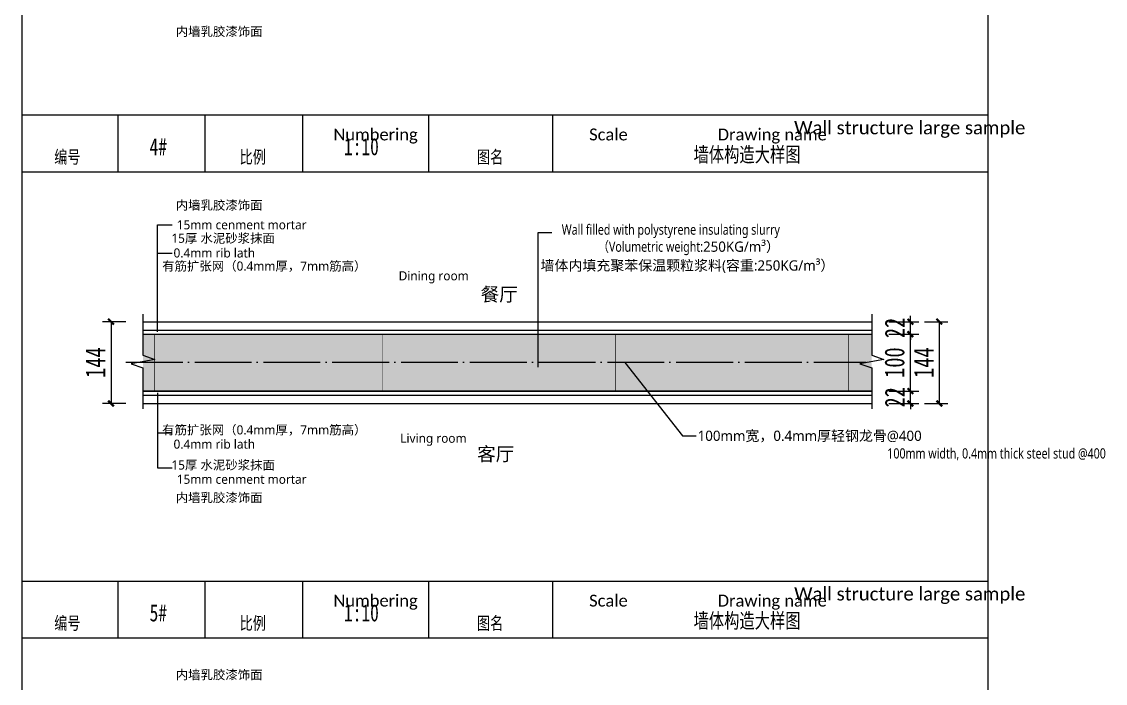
# Model space of a CAD drawing. Extents: x 65724 to 67652, y 7432 to 13172.
# Drawn here: x 65724 to 67630, y 8992 to 10156 of the extents above; entities that cross this region are included whole.
import ezdxf
from ezdxf.xclip import XClip

# ---------------------------------------------------------------- set-up
doc = ezdxf.new("R2010")
doc.units = 0
doc.header["$LTSCALE"] = 1000
doc.header["$MEASUREMENT"] = 0
doc.header["$XCLIPFRAME"] = 0
doc.linetypes.add('DOTE', pattern=[2.42, 2, -0.2, 0.02, -0.2])
for name, color, linetype in [('A_101_WALL', 50, 'Continuous'), ('A_Hatch', 252, 'Continuous'), ('DIM_LEAD', 3, 'Continuous'), ('DIM_LEAD-CH', 3, 'Continuous'), ('DIM_SYMB', 3, 'Continuous'), ('Horizontal keel', 177, 'Continuous'), ('PUB_DIM', 3, 'Continuous'), ('text', 6, 'Continuous'), ('Text1', 7, 'Continuous'), ('临时标注', 211, 'Continuous'), ('钢网', 9, 'Continuous')]:
    doc.layers.add(name, color=color, linetype=linetype)
for name, color, linetype, lineweight in [('A_WALL_Partition', 3, 'Continuous', 9), ('S_J_junction', 150, 'Continuous', 9), ('S_N_compression member', 6, 'Continuous', 9), ('S_U_column major', 1, 'Continuous', 25), ('S_X_tension member', 150, 'Continuous', 9)]:
    doc.layers.add(name, color=color, linetype=linetype, lineweight=lineweight)
doc.styles.add('-黑体', font='simhei.ttf', dxfattribs={"width": 0.75})
doc.styles.add('-黑体_T3', font='simhei.ttf', dxfattribs={"width": 0.75})
doc.styles.add('hhhzzz', font='')
doc.styles.add('HZ', font='simplex.shx', dxfattribs={"bigfont": 'gbcbig.shx'})
doc.styles.get('hhhzzz').set_extended_font_data('Microsoft YaHei')
doc.dimstyles.new('_TCH_ARCH&&10', dxfattribs={"dimtxt": 35, "dimasz": 10, "dimexe": 15, "dimexo": 30, "dimgap": 10, "dimtad": 1, "dimdec": 0, "dimzin": 0, "dimdsep": 46, "dimtxsty": '-黑体_T3', "dimblk": 'ARCHTICK', "dimcen": 0.09, "dimclrt": 7, "dimazin": 2, "dimtfac": 1, "dimtdec": 0, "dimtix": 1, "dimtmove": 2, "dimatfit": 3, "dimfxl": 1, "dimtolj": 1, "dimtzin": 0, "dimarcsym": 0})
doc.dimstyles.new('固定比例', dxfattribs={"dimtxt": 2, "dimasz": 1, "dimexe": 1, "dimexo": 0, "dimgap": 1, "dimtad": 1, "dimdec": 0, "dimzin": 0, "dimdsep": 46, "dimtxsty": 'hhhzzz', "dimblk": 'ARCHTICK', "dimcen": 0, "dimdle": 1, "dimclrd": 2, "dimclre": 2, "dimclrt": 6, "dimadec": 0, "dimazin": 0, "dimtfac": 1, "dimtdec": 0, "dimtix": 1, "dimtmove": 2, "dimatfit": 3, "dimldrblk": 'DOT', "dimfxl": 500, "dimfxlon": 1, "dimtolj": 1, "dimtzin": 0, "dimarcsym": 0})
pattern_1 = [(50, (-1088730.2, 1613002.41), (71.7260183, -6.2752135), [7.5, -82.5]), (355, (-1088730.2, 1613002.41), (-13.8751334, 75.2192134), [6, -66]), (100.4514445, (-1088724.22, 1613001.884), (57.8508847, 68.943999), [6.3740192, -70.1142112]), (46.1842, (-1088730.2, 1613022.41), (106.724133, -16.551928), [11.25, -123.75]), (96.6356355, (-1088721.3, 1613021.03), (93.4661946, 97.41186), [9.561034, -105.171376]), (351.184164, (-1088730.2, 1613022.41), (93.4661945, 97.41186), [9, -99]), (21, (-1088720.2, 1613017.41), (59.6907052, -40.261889), [7.5, -82.5]), (326, (-1088720.2, 1613017.41), (24.3315332, 72.5150045), [6, -66]), (71.4514447, (-1088715.22, 1613014.05), (84.0222377, 32.2531153), [6.374019, -70.1142112]), (37.5, (-1088730.197, 1613002.407), (1.21598553, 33.2893854), [0, -65.2, 0, -67, 0, -66.25]), (7.5, (-1088730.197, 1613002.407), (26.30695374, 39.4411712), [0, -38.2, 0, -63.7, 0, -25.25]), (327.5, (-1088752.497, 1613002.407), (53.3822436, -2.25548717), [0, -25, 0, -78, 0, -103.5]), (317.5, (-1088762.497, 1613002.407), (58.3186169, 10.0104982), [0, -32.5, 0, -51.8, 0, -73.5])]

# ---------------------------------------------------------------- blocks, each defined once
blk = doc.blocks.new('A$C0E5400AC')
blk.add_lwpolyline([(46.3, 18.9), (46.8, 18.6), (47.3, 19.4), (49.4, 19.4), (49.4, 0.6), (0.6, 0.6), (0.6, 19.4), (2.7, 19.4), (3.2, 18.6), (3.7, 18.9), (3, 20), (0, 20), (0, 0), (50, 0), (50, 20), (47, 20)], close=True)
blk = doc.blocks.new('卡扣龙骨')
at = {"layer": 'S_J_junction', "linetype": 'ByBlock'}
blk.add_line((0, 25), (0, -25), dxfattribs=at)
at = {"layer": 'S_J_junction'}
blk.add_lwpolyline([(-34.7, 25), (-34.7, 20), (-39.6, 13.4), (-45, 20.5), (-45, -20.5), (-39.6, -13.4), (-34.7, -20), (-34.7, -25)], dxfattribs=at)
at = {"layer": 'S_J_junction', "linetype": 'ByBlock'}
for points in [[(-34.7, 25), (0, 25)], [(-34.7, -25), (0, -25)]]:
    blk.add_lwpolyline(points, dxfattribs=at)
at = {"layer": 'S_J_junction'}
blk.add_circle((-14.6, 0), 2.89, dxfattribs=at)
at = {"layer": 'S_X_tension member', "linetype": 'ByBlock', "rotation": 270}
blk.add_blockref('A$C0E5400AC', (-60, 25), dxfattribs=at)
blk = doc.blocks.new('U100x100x2mmB')
at = {"color": 251, "ltscale": 10}
for p, q in [((50, 40), (50, 60)), ((60, 50), (40, 50))]:
    blk.add_line(p, q, dxfattribs=at)
at = {"ltscale": 10}
blk.add_lwpolyline([(50, 90), (50, 100), (0, 100), (0, 0), (100, 0), (100, 100), (50, 100), (50, 90)], dxfattribs=at)
at = {"layer": 'A_Hatch', "ltscale": 0.2, "const_width": 10}
blk.add_lwpolyline([(50, 100), (50, 90)], dxfattribs=at)
blk = doc.blocks.new('C100X50')
for p, q in [((-30, 25), (-50, 25)), ((-50, 25), (-50, -25)), ((50, 25), (30, 25)), ((50, 25), (50, -25)), ((50, 25), (50, -25)), ((50, -25), (-50, -25))]:
    blk.add_line(p, q)
at = {"color": 251, "ltscale": 10}
for p, q in [((10, 0), (-10, 0)), ((0, -10), (0, 10))]:
    blk.add_line(p, q, dxfattribs=at)
blk = doc.blocks.new('平面详图')
at = {"layer": 'A_Hatch', "ltscale": 0.2}
h = blk.add_hatch(dxfattribs=at)
h.set_pattern_fill('AR-CONC', color=256, scale=10)
h.set_pattern_definition(pattern_1)
h.paths.add_polyline_path([(-3055, 16910), (-4050, 16910), (-4050, 11205), (-3900, 11205), (-3900, 12410), (-1360, 12410), (-1360, 11641), (-1260, 11641), (-1260, 12410), (-1135, 12410), (-1135, 12510), (-3900, 12510), (-3900, 16760), (-3055, 16760)])
h = blk.add_hatch(dxfattribs=at)
h.set_pattern_fill('AR-CONC', color=256, scale=10)
h.set_pattern_definition(pattern_1)
h.paths.add_polyline_path([(-50, 12305), (50, 12305), (50, 13410), (175, 13410), (175, 13510), (50, 13510), (50, 16760), (120, 16760), (120, 16910), (-1250, 16910), (-1250, 16760), (-50, 16760), (-50, 12510), (-175, 12510), (-175, 12410), (-50, 12410)])
h.paths.add_polyline_path([(50, 11205), (-50, 11205), (-50, 10000), (-175, 10000), (-175, 9900), (-50, 9900), (-50, 5690), (-3900, 5690), (-3900, 6895), (-4050, 6895), (-4050, 5230), (-3900, 5230), (-3900, 5590), (-50, 5590), (-50, 4775), (50, 4775), (50, 7700), (2460, 7700), (2460, 7800), (50, 7800)])
h = blk.add_hatch(dxfattribs=at)
h.set_pattern_fill('AR-CONC', color=256, scale=10)
h.set_pattern_definition(pattern_1)
h.paths.add_polyline_path([(1082.5, 16760), (1550, 16760), (1550, 16910), (1082.5, 16910)])
h = blk.add_hatch(dxfattribs=at)
h.set_pattern_fill('AR-CONC', color=256, scale=10)
h.set_pattern_definition(pattern_1)
h.paths.add_polyline_path([(3355, 16920), (4010, 16920), (4010, 12305), (3860, 12305), (3860, 13410), (1150, 13410), (1150, 13510), (3860, 13510), (3860, 16760), (3355, 16760)])
h = blk.add_hatch(dxfattribs=at)
h.set_pattern_fill('AR-CONC', color=256, scale=10)
h.set_pattern_definition(pattern_1)
h.paths.add_polyline_path([(3735, 3650), (3735, 3500), (4010, 3500), (4010, 11205), (3860, 11205), (3860, 7800), (3655, 7800), (3655, 7700), (3860, 7700), (3860, 3650)])
h = blk.add_hatch(dxfattribs=at)
h.set_pattern_fill('AR-CONC', color=256, scale=10)
h.set_pattern_definition(pattern_1)
h.paths.add_polyline_path([(-1360, 10755), (-1260, 10755), (-1260, 10000), (-1135, 10000), (-1135, 9900), (-3900, 9900), (-3900, 8700), (-4050, 8700), (-4050, 10755), (-3900, 10755), (-3900, 10000), (-1360, 10000)])
h = blk.add_hatch(dxfattribs=at)
h.set_pattern_fill('AR-CONC', color=256, scale=10)
h.set_pattern_definition(pattern_1)
h.paths.add_polyline_path([(-1935, 5590), (-1835, 5590), (-1835, 5411), (-1935, 5411)])
h = blk.add_hatch(dxfattribs=at)
h.set_pattern_fill('AR-CONC', color=256, scale=10)
h.set_pattern_definition(pattern_1)
h.paths.add_polyline_path([(-4050, 4780), (-3900, 4780), (-3900, 4400), (-1935, 4400), (-1935, 4525), (-1835, 4525), (-1835, 4300), (-3900, 4300), (-3900, 50), (-3355, 50), (-3355, -100), (-4050, -100)])
h = blk.add_hatch(dxfattribs=at)
h.set_pattern_fill('AR-CONC', color=256, scale=10)
h.set_pattern_definition(pattern_1)
h.paths.add_polyline_path([(-50, 3815), (50, 3815), (50, 3650), (355, 3650), (355, 3500), (100, 3500), (100, -100), (-167.5, -100), (-167.5, 50), (-50.1, 50), (-50.1, 3815)])
h = blk.add_hatch(dxfattribs=at)
h.set_pattern_fill('AR-CONC', color=256, scale=10)
h.set_pattern_definition(pattern_1)
h.paths.add_polyline_path([(2155, 3650), (2455, 3650), (2455, 3490), (2155, 3490)])
h = blk.add_hatch(dxfattribs=at)
h.set_pattern_fill('AR-CONC', color=256, scale=10)
h.set_pattern_definition(pattern_1)
h.paths.add_polyline_path([(-1550, 50), (-1135, 50), (-1135, -100), (-1550, -100)])
at = {"ltscale": 0.2, "const_width": 1}
for points in [[(-3875, 16860), (-3900, 16860), (-3900, 16760), (-3875, 16760)], [(-3487.4, 16860), (-3512.4, 16860), (-3512.4, 16760), (-3487.4, 16760)], [(-3055, 16860), (-3080, 16860), (-3080, 16760), (-3055, 16760)], [(-780, 16860), (-805, 16860), (-805, 16760), (-780, 16760)], [(-330, 16860), (-355, 16860), (-355, 16760), (-330, 16760)], [(120, 16860), (95, 16860), (95, 16760), (120, 16760)], [(1107.5, 16860), (1082.5, 16860), (1082.5, 16760), (1107.5, 16760)], [(3380, 16860), (3355, 16860), (3355, 16760), (3380, 16760)], [(3835, 16860), (3860, 16860), (3860, 16760), (3835, 16760)], [(-4000, 16735), (-4000, 16760), (-3900, 16760), (-3900, 16735)], [(3860, 16735), (3860, 16760), (3960, 16760), (3960, 16735)], [(-4000, 16387.5), (-4000, 16362.5), (-3900, 16362.5), (-3900, 16387.5)], [(-4000, 15952.5), (-4000, 15927.5), (-3900, 15927.5), (-3900, 15952.5)], [(-4000, 15517.5), (-4000, 15492.5), (-3900, 15492.5), (-3900, 15517.5)], [(-4000, 15082.5), (-4000, 15057.5), (-3900, 15057.5), (-3900, 15082.5)], [(3860, 14257), (3860, 14232), (3960, 14232), (3960, 14257)], [(-4000, 14212.5), (-4000, 14187.5), (-3900, 14187.5), (-3900, 14212.5)], [(3860, 13865), (3860, 13840), (3960, 13840), (3960, 13865)], [(-4000, 13777.5), (-4000, 13752.5), (-3900, 13752.5), (-3900, 13777.5)], [(1620.5, 13410), (1595.5, 13410), (1595.5, 13510), (1620.5, 13510)], [(2022.5, 13410), (1997.5, 13410), (1997.5, 13510), (2022.5, 13510)], [(2432, 13410), (2407, 13410), (2407, 13510), (2432, 13510)], [(2842, 13410), (2817, 13410), (2817, 13510), (2842, 13510)], [(3680, 13410), (3655, 13410), (3655, 13510), (3680, 13510)], [(3835, 13410), (3860, 13410), (3860, 13510), (3835, 13510)], [(-4000, 13342.5), (-4000, 13317.5), (-3900, 13317.5), (-3900, 13342.5)], [(3860, 13092), (3860, 13067), (3960, 13067), (3960, 13092)], [(-4000, 12907.5), (-4000, 12882.5), (-3900, 12882.5), (-3900, 12907.5)], [(3860, 12711), (3860, 12686), (3960, 12686), (3960, 12711)], [(3860, 12330), (3860, 12305), (3960, 12305), (3960, 12330)], [(-4000, 12058), (-4000, 12033), (-3900, 12033), (-3900, 12058)], [(-4000, 11644), (-4000, 11619), (-3900, 11619), (-3900, 11644)], [(-4000, 11230), (-4000, 11205), (-3900, 11205), (-3900, 11230)], [(3860, 11205), (3860, 11180), (3960, 11180), (3960, 11205)], [(-4000, 10755), (-4000, 10730), (-3900, 10730), (-3900, 10755)], [(3860, 10380.5), (3860, 10355.5), (3960, 10355.5), (3960, 10380.5)], [(-4000, 10358.7), (-4000, 10333.7), (-3900, 10333.7), (-3900, 10358.7)], [(-4000, 9548), (-4000, 9523), (-3900, 9523), (-3900, 9548)], [(3860, 9522.5), (3860, 9497.5), (3960, 9497.5), (3960, 9522.5)], [(-4000, 9134), (-4000, 9109), (-3900, 9109), (-3900, 9134)], [(3860, 9082.5), (3860, 9057.5), (3960, 9057.5), (3960, 9082.5)], [(3860, 8642.5), (3860, 8617.5), (3960, 8617.5), (3960, 8642.5)], [(3860, 8202.5), (3860, 8177.5), (3960, 8177.5), (3960, 8202.5)], [(3860, 7340.5), (3860, 7315.5), (3960, 7315.5), (3960, 7340.5)], [(3860, 6918.5), (3860, 6893.5), (3960, 6893.5), (3960, 6918.5)], [(-4000, 6895), (-4000, 6870), (-3900, 6870), (-3900, 6895)], [(3860, 6496.5), (3860, 6471.5), (3960, 6471.5), (3960, 6496.5)], [(-4000, 6480.5), (-4000, 6455.5), (-3900, 6455.5), (-3900, 6480.5)], [(-4000, 6066.5), (-4000, 6041.5), (-3900, 6041.5), (-3900, 6066.5)], [(50, 6066.5), (50, 6041.5), (-50, 6041.5), (-50, 6066.5)], [(3860, 6074.5), (3860, 6049.5), (3960, 6049.5), (3960, 6074.5)], [(-75, 5590), (-50, 5590), (-50, 5690), (-75, 5690)], [(-4000, 5255), (-4000, 5230), (-3900, 5230), (-3900, 5255)], [(50, 5255), (50, 5230), (-50, 5230), (-50, 5255)], [(3860, 5244.5), (3860, 5219.5), (3960, 5219.5), (3960, 5244.5)], [(3860, 4836.5), (3860, 4811.5), (3960, 4811.5), (3960, 4836.5)], [(-4000, 4780), (-4000, 4755), (-3900, 4755), (-3900, 4780)], [(3860, 4428.5), (3860, 4403.5), (3960, 4403.5), (3960, 4428.5)], [(3860, 4020.5), (3860, 3995.5), (3960, 3995.5), (3960, 4020.5)], [(-4000, 3927.5), (-4000, 3902.5), (-3900, 3902.5), (-3900, 3927.5)], [(3860, 3675), (3860, 3650), (3960, 3650), (3960, 3675)], [(135, 3650), (110, 3650), (110, 3550), (135, 3550)], [(355, 3650), (330, 3650), (330, 3550), (355, 3550)], [(2180, 3650), (2155, 3650), (2155, 3550), (2180, 3550)], [(3760, 3650), (3735, 3650), (3735, 3550), (3760, 3550)], [(3835, 3650), (3860, 3650), (3860, 3550), (3835, 3550)], [(-50, 3525), (-50, 3550), (50, 3550), (50, 3525)], [(-4000, 3492.5), (-4000, 3467.5), (-3900, 3467.5), (-3900, 3492.5)], [(-4000, 3057.5), (-4000, 3032.5), (-3900, 3032.5), (-3900, 3057.5)], [(-50, 3057.5), (-50, 3032.5), (50, 3032.5), (50, 3057.5)], [(-50, 2622.5), (-50, 2597.5), (50, 2597.5), (50, 2622.5)], [(-4000, 1752.5), (-4000, 1727.5), (-3900, 1727.5), (-3900, 1752.5)], [(-50, 1752.5), (-50, 1727.5), (50, 1727.5), (50, 1752.5)], [(-4000, 1317.5), (-4000, 1292.5), (-3900, 1292.5), (-3900, 1317.5)], [(-50, 1317.5), (-50, 1292.5), (50, 1292.5), (50, 1317.5)], [(-4000, 882.5), (-4000, 857.5), (-3900, 857.5), (-3900, 882.5)], [(-50, 882.5), (-50, 857.5), (50, 857.5), (50, 882.5)], [(-4000, 447.5), (-4000, 422.5), (-3900, 422.5), (-3900, 447.5)], [(-50, 447.5), (-50, 422.5), (50, 422.5), (50, 447.5)], [(-4000, 75), (-4000, 50), (-3900, 50), (-3900, 75)], [(-50, 75), (-50, 50), (50, 50), (50, 75)], [(-3875, -50), (-3900, -50), (-3900, 50), (-3875, 50)], [(-3355, -50), (-3380, -50), (-3380, 50), (-3355, 50)], [(-1135, -50), (-1160, -50), (-1160, 50), (-1135, 50)], [(-142.5, -50), (-167.5, -50), (-167.5, 50), (-142.5, 50)], [(-75.1, -50), (-50.1, -50), (-50.1, 50), (-75.1, 50)]]:
    blk.add_lwpolyline(points, dxfattribs=at)
at = {"ltscale": 0.2, "const_width": 1, "elevation": 0}
for points in [[(3860, 16387.5), (3860, 16362.5), (3960, 16362.5), (3960, 16387.5)], [(3860, 15952.5), (3860, 15927.5), (3960, 15927.5), (3960, 15952.5)], [(3860, 15517.5), (3860, 15492.5), (3960, 15492.5), (3960, 15517.5)], [(3860, 15082.5), (3860, 15057.5), (3960, 15057.5), (3960, 15082.5)], [(2455, 3650), (2430, 3650), (2430, 3550), (2455, 3550)]]:
    blk.add_lwpolyline(points, dxfattribs=at)
at = {"layer": 'A_101_WALL', "ltscale": 0.2}
for points in [[(-3055, 16910), (-4050, 16910), (-4050, 11205), (-3900, 11205), (-3900, 12410), (-1360, 12410), (-1360, 11641), (-1260, 11641), (-1260, 12410), (-1135, 12410), (-1135, 12510), (-3900, 12510), (-3900, 16760), (-3055, 16760)], [(1082.5, 16760), (1550, 16760), (1550, 16910), (1082.5, 16910)], [(3355, 16920), (4020, 16920), (4020, 12305), (3860, 12305), (3860, 13410), (1150, 13410), (1150, 13510), (3860, 13510), (3860, 16760), (3355, 16760)], [(-1360, 10755), (-1260, 10755), (-1260, 10000), (-1135, 10000), (-1135, 9900), (-3900, 9900), (-3900, 8700), (-4050, 8700), (-4050, 10755), (-3900, 10755), (-3900, 10000), (-1360, 10000)], [(-1935, 5590), (-1835, 5590), (-1835, 5411), (-1935, 5411)], [(-4050, 4780), (-3900, 4780), (-3900, 4400), (-1935, 4400), (-1935, 4525), (-1835, 4525), (-1835, 4300), (-3900, 4300), (-3900, 50), (-3355, 50), (-3355, -100), (-4050, -100)], [(-50, 3815), (50, 3815), (50, 3650), (355, 3650), (355, 3500), (100, 3500), (100, -100), (-167.5, -100), (-167.5, 50), (-50.1, 50), (-50.1, 3815)], [(2155, 3650), (2455, 3650), (2455, 3500), (2155, 3500)], [(-1550, 50), (-1135, 50), (-1135, -100), (-1550, -100)]]:
    blk.add_lwpolyline(points, close=True, dxfattribs=at)
for points in [[(-50, 12305), (-50, 12410), (-175, 12410), (-175, 12510), (-50, 12510), (-50, 16760), (-1250, 16760), (-1250, 16920), (120, 16920), (120, 16760), (50, 16760), (50, 13510), (175, 13510), (175, 13410), (50, 13410), (50, 12305)], [(50, 11205), (50, 7800), (2460, 7800), (2460, 7700), (50, 7700), (50, 4775), (-50, 4775), (-50, 5590), (-3900, 5590), (-3900, 5230), (-4050, 5230), (-4050, 6895), (-3900, 6895), (-3900, 5690), (-50, 5690), (-50, 9900), (-175, 9900), (-175, 10000), (-50, 10000), (-50, 11205)], [(3735, 3650), (3735, 3500), (4010, 3500), (4010, 11205), (3860, 11205), (3860, 7800), (3655, 7800), (3655, 7700), (3860, 7700), (3860, 3650), (3735, 3650)]]:
    blk.add_lwpolyline(points, dxfattribs=at)
at = {"layer": 'S_J_junction', "ltscale": 0.2}
blk.add_lwpolyline([(-1250, 16760), (-50, 16760)], dxfattribs=at)
at = {"layer": 'S_N_compression member', "linetype": 'ByBlock'}
for points in [[(50, 9900), (-50, 7800)], [(50, 7800), (-50, 9900)], [(2360, 7700), (50, 7800)]]:
    blk.add_lwpolyline(points, dxfattribs=at)
at = {"layer": 'S_N_compression member'}
blk.add_lwpolyline([(2360, 7800), (50, 7700)], dxfattribs=at)
at = {"layer": '临时标注', "ltscale": 0.2, "const_width": 1}
for points in [[(50, 16735), (50, 16760), (-50, 16760), (-50, 16735)], [(50, 16387.5), (50, 16362.5), (-50, 16362.5), (-50, 16387.5)], [(50, 15952.5), (50, 15927.5), (-50, 15927.5), (-50, 15952.5)], [(50, 15517.5), (50, 15492.5), (-50, 15492.5), (-50, 15517.5)], [(50, 15082.5), (50, 15057.5), (-50, 15057.5), (-50, 15082.5)], [(50, 14255.5), (50, 14230.5), (-50, 14230.5), (-50, 14255.5)], [(50, 13863.5), (50, 13838.5), (-50, 13838.5), (-50, 13863.5)], [(75, 13410), (50, 13410), (50, 13510), (75, 13510)], [(150, 13410), (175, 13410), (175, 13510), (150, 13510)], [(3261, 13410), (3236, 13410), (3236, 13510), (3261, 13510)], [(50, 12907.5), (50, 12882.5), (-50, 12882.5), (-50, 12907.5)], [(-3875, 12410), (-3900, 12410), (-3900, 12510), (-3875, 12510)], [(-3497.5, 12410), (-3522.5, 12410), (-3522.5, 12510), (-3497.5, 12510)], [(-3057.5, 12410), (-3082.5, 12410), (-3082.5, 12510), (-3057.5, 12510)], [(-2617.5, 12410), (-2642.5, 12410), (-2642.5, 12510), (-2617.5, 12510)], [(-2177.5, 12410), (-2202.5, 12410), (-2202.5, 12510), (-2177.5, 12510)], [(-1737.5, 12410), (-1762.5, 12410), (-1762.5, 12510), (-1737.5, 12510)], [(-1135, 12410), (-1160, 12410), (-1160, 12510), (-1135, 12510)], [(-150, 12410), (-175, 12410), (-175, 12510), (-150, 12510)], [(-75, 12410), (-50, 12410), (-50, 12510), (-75, 12510)], [(-1360, 12385), (-1360, 12410), (-1260, 12410), (-1260, 12385)], [(50, 12330), (50, 12305), (-50, 12305), (-50, 12330)], [(50, 11180), (50, 11205), (-50, 11205), (-50, 11180)], [(50, 10755), (50, 10730), (-50, 10730), (-50, 10755)], [(50, 10358.7), (50, 10333.7), (-50, 10333.7), (-50, 10358.7)], [(-1260, 10025), (-1260, 10000), (-1360, 10000), (-1360, 10025)], [(-3875, 9900), (-3900, 9900), (-3900, 10000), (-3875, 10000)], [(-3497.5, 9900), (-3522.5, 9900), (-3522.5, 10000), (-3497.5, 10000)], [(-3057.5, 9900), (-3082.5, 9900), (-3082.5, 10000), (-3057.5, 10000)], [(-2617.5, 9900), (-2642.5, 9900), (-2642.5, 10000), (-2617.5, 10000)], [(-2177.5, 9900), (-2202.5, 9900), (-2202.5, 10000), (-2177.5, 10000)], [(-1737.5, 9900), (-1762.5, 9900), (-1762.5, 10000), (-1737.5, 10000)], [(-1135, 9900), (-1160, 9900), (-1160, 10000), (-1135, 10000)], [(-150, 9900), (-175, 9900), (-175, 10000), (-150, 10000)], [(-75, 9900), (-50, 9900), (-50, 10000), (-75, 10000)], [(50, 9548), (50, 9523), (-50, 9523), (-50, 9548)], [(50, 8263), (50, 8238), (-50, 8238), (-50, 8263)], [(75, 7700), (50, 7700), (50, 7800), (75, 7800)], [(811, 7700), (786, 7700), (786, 7800), (811, 7800)], [(1218.5, 7700), (1193.5, 7700), (1193.5, 7800), (1218.5, 7800)], [(1620.5, 7700), (1595.5, 7700), (1595.5, 7800), (1620.5, 7800)], [(2022.5, 7700), (1997.5, 7700), (1997.5, 7800), (2022.5, 7800)], [(3680, 7700), (3655, 7700), (3655, 7800), (3680, 7800)], [(3835, 7700), (3860, 7700), (3860, 7800), (3835, 7800)], [(50, 7351), (50, 7326), (-50, 7326), (-50, 7351)], [(50, 6895), (50, 6870), (-50, 6870), (-50, 6895)], [(50, 6480.5), (50, 6455.5), (-50, 6455.5), (-50, 6480.5)], [(-3875, 5590), (-3900, 5590), (-3900, 5690), (-3875, 5690)], [(-3529.5, 5590), (-3554.5, 5590), (-3554.5, 5690), (-3529.5, 5690)], [(-3121.5, 5590), (-3146.5, 5590), (-3146.5, 5690), (-3121.5, 5690)], [(-2713.5, 5590), (-2738.5, 5590), (-2738.5, 5690), (-2713.5, 5690)], [(-2305.5, 5590), (-2330.5, 5590), (-2330.5, 5690), (-2305.5, 5690)], [(-1420, 5590), (-1445, 5590), (-1445, 5690), (-1420, 5690)], [(-942.5, 5590), (-967.5, 5590), (-967.5, 5690), (-942.5, 5690)], [(-465, 5590), (-490, 5590), (-490, 5690), (-465, 5690)], [(-1835, 5590), (-1835, 5565), (-1935, 5565), (-1935, 5590)], [(-1835, 5436), (-1835, 5411), (-1935, 5411), (-1935, 5436)], [(-1835, 4525), (-1835, 4500), (-1935, 4500), (-1935, 4525)], [(-1835, 4425), (-1835, 4400), (-1935, 4400), (-1935, 4425)], [(-3875, 4300), (-3900, 4300), (-3900, 4400), (-3875, 4400)], [(-3529.5, 4300), (-3554.5, 4300), (-3554.5, 4400), (-3529.5, 4400)], [(-3121.5, 4300), (-3146.5, 4300), (-3146.5, 4400), (-3121.5, 4400)], [(-2713.5, 4300), (-2738.5, 4300), (-2738.5, 4400), (-2713.5, 4400)], [(-2305.5, 4300), (-2330.5, 4300), (-2330.5, 4400), (-2305.5, 4400)], [(-1860, 4300), (-1835, 4300), (-1835, 4400), (-1860, 4400)], [(50, 3815), (50, 3790), (-50, 3790), (-50, 3815)], [(50, 3675), (50, 3650), (-50, 3650), (-50, 3675)]]:
    blk.add_lwpolyline(points, dxfattribs=at)
at = {"layer": '临时标注', "ltscale": 0.2, "const_width": 1, "elevation": 0}
for points in [[(50, 9134), (50, 9109), (-50, 9109), (-50, 9134)], [(50, 8720), (50, 8695), (-50, 8695), (-50, 8720)], [(445.5, 7700), (420.5, 7700), (420.5, 7800), (445.5, 7800)], [(-1897.5, 5590), (-1922.5, 5590), (-1922.5, 5690), (-1897.5, 5690)]]:
    blk.add_lwpolyline(points, dxfattribs=at)
at = {"layer": '钢网', "ltscale": 0.2}
for points in [[(-3055, 16932), (-4072, 16932), (-4072, 11205)], [(-3055, 16738), (-3055, 16932)], [(-1250, 16942), (120, 16942)], [(-1250, 16738), (-1250, 16942)], [(-1250, 16927), (120, 16927)], [(120, 16738), (120, 16942)], [(1082.5, 16932), (1550, 16932)], [(1082.5, 16738), (1082.5, 16932)], [(1550, 16738), (1550, 16932)], [(3355, 16942), (4042, 16942), (4042, 12305)], [(3355, 16738), (3355, 16942)], [(3355, 16927), (4027, 16927), (4027, 12305)], [(-3055, 16917), (-4057, 16917), (-4057, 11205)], [(-3055, 16910), (-4050, 16910), (-4050, 11205)], [(-1250, 16920), (120, 16920)], [(1082.5, 16917), (1550, 16917)], [(1082.5, 16910), (1550, 16910)], [(3355, 16920), (4020, 16920), (4020, 12305)], [(-1135, 12510), (-3900, 12510), (-3900, 16760), (-3055, 16760)], [(-1250, 16760), (-50, 16760), (-50, 12510), (-175, 12510)], [(120, 16760), (50, 16760)], [(120, 16760), (50, 16760), (50, 13510), (175, 13510)], [(1082.5, 16760), (1550, 16760)], [(1150, 13510), (3860, 13510), (3860, 16760), (3355, 16760)], [(-1135, 12517), (-3893, 12517), (-3893, 16753), (-3055, 16753)], [(-1135, 12532), (-3878, 12532), (-3878, 16738), (-3055, 16738)], [(-1250, 16753), (-57, 16753), (-57, 12517), (-175, 12517)], [(-1250, 16738), (-72, 16738), (-72, 12532), (-175, 12532)], [(120, 16753), (57, 16753), (57, 13517), (175, 13517)], [(120, 16738), (72, 16738), (72, 13532), (175, 13532)], [(1082.5, 16753), (1550, 16753)], [(1082.5, 16738), (1550, 16738)], [(1150, 13517), (3853, 13517), (3853, 16753), (3355, 16753)], [(1150, 13532), (3838, 13532), (3838, 16738), (3355, 16738)], [(175, 13388), (175, 13532)], [(1150, 13388), (1150, 13532)], [(175, 13410), (50, 13410)], [(50, 12305), (50, 13410), (175, 13410)], [(57, 12305), (57, 13403), (175, 13403)], [(1150, 13410), (3860, 13410), (3860, 12305)], [(1150, 13403), (3853, 13403), (3853, 12305)], [(72, 12305), (72, 13388), (175, 13388)], [(1150, 13388), (3838, 13388), (3838, 12305)], [(-1135, 12532), (-1135, 12388)], [(-175, 12532), (-175, 12388)], [(-1360, 11641), (-1360, 12410), (-3900, 12410), (-3900, 11205)], [(-1260, 11641), (-1260, 12410), (-1135, 12410)], [(-50, 12305), (-50, 12410), (-175, 12410)], [(-1367, 11641), (-1367, 12403), (-3893, 12403), (-3893, 11205)], [(-1253, 11641), (-1253, 12403), (-1135, 12403)], [(-57, 12305), (-57, 12403), (-175, 12403)], [(-1382, 11641), (-1382, 12388), (-3878, 12388), (-3878, 11205)], [(-1238, 11641), (-1238, 12388), (-1135, 12388)], [(-72, 12305), (-72, 12388), (-175, 12388)], [(-72, 12305), (72, 12305)], [(3838, 12305), (4042, 12305)], [(-1382, 11641), (-1238, 11641)], [(-4072, 11205), (-3878, 11205)], [(-175, 10000), (-50, 10000), (-50, 11205)], [(-175, 10007), (-57, 10007), (-57, 11205)], [(-175, 10022), (-72, 10022), (-72, 11205)], [(-72, 11205), (72, 11205)], [(2460, 7800), (50, 7800), (50, 11205)], [(2460, 7807), (57, 7807), (57, 11205)], [(2460, 7822), (72, 7822), (72, 11205)], [(3860, 11205), (3860, 7800), (3655, 7800)], [(3853, 11205), (3853, 7807), (3655, 7807)], [(3838, 11205), (3838, 7822), (3655, 7822)], [(3735, 3500), (4010, 3500), (4010, 11205)], [(3735, 3493), (4017, 3493), (4017, 11205)], [(3735, 3478), (4032, 3478), (4032, 11205)], [(3838, 11205), (4032, 11205)], [(-4072, 10755), (-4072, 8700)], [(-4072, 10755), (-3878, 10755)], [(-4057, 10755), (-4057, 8700)], [(-4050, 10755), (-4050, 8700)], [(-3900, 10755), (-3900, 10000), (-1360, 10000), (-1360, 10755)], [(-3893, 10755), (-3893, 10007), (-1367, 10007), (-1367, 10755)], [(-3878, 10755), (-3878, 10022), (-1382, 10022), (-1382, 10755)], [(-1382, 10755), (-1238, 10755)], [(-1135, 10000), (-1260, 10000), (-1260, 10755)], [(-1135, 10007), (-1253, 10007), (-1253, 10755)], [(-1135, 10022), (-1238, 10022), (-1238, 10755)], [(-1135, 10022), (-1135, 9878)], [(-175, 9878), (-175, 10022)], [(-1135, 9900), (-3900, 9900), (-3900, 8700)], [(-3900, 6895), (-3900, 5690), (-50, 5690), (-50, 9900), (-175, 9900)], [(-1135, 9893), (-3893, 9893), (-3893, 8700)], [(-3893, 6895), (-3893, 5697), (-57, 5697), (-57, 9893), (-175, 9893)], [(-1135, 9878), (-3878, 9878), (-3878, 8700)], [(-3878, 6895), (-3878, 5712), (-72, 5712), (-72, 9878), (-175, 9878)], [(-4072, 8700), (-3855, 8700)], [(2460, 7822), (2460, 7678)], [(3655, 7678), (3655, 7822)], [(50, 4775), (50, 7700)], [(2460, 7700), (50, 7700), (50, 4775)], [(2460, 7693), (57, 7693), (57, 4775)], [(3655, 7700), (3860, 7700), (3860, 3650), (3735, 3650)], [(3655, 7693), (3853, 7693), (3853, 3657), (3735, 3657)], [(2460, 7678), (72, 7678), (72, 4775)], [(3655, 7678), (3838, 7678), (3838, 3672), (3735, 3672)], [(-4072, 6895), (-4072, 5230)], [(-4072, 6895), (-3855, 6895)], [(-4057, 6895), (-4057, 5230)], [(-4050, 6895), (-4050, 5230)], [(-1935, 5411), (-1935, 5590), (-3900, 5590), (-3900, 5230)], [(-1835, 5411), (-1835, 5590), (-50, 5590), (-50, 4775)], [(-1942, 5411), (-1942, 5583), (-3893, 5583), (-3893, 5230)], [(-1957, 5411), (-1957, 5568), (-3878, 5568), (-3878, 5230)], [(-1828, 5411), (-1828, 5583), (-57, 5583), (-57, 4775)], [(-1813, 5411), (-1813, 5568), (-72, 5568), (-72, 4775)], [(-1957, 5411), (-1813, 5411)], [(-4072, 5230), (-3878, 5230)], [(-3355, -122), (-4072, -122), (-4072, 4780)], [(-4072, 4780), (-3878, 4780)], [(-3355, -107), (-4057, -107), (-4057, 4780)], [(-3355, -100), (-4050, -100), (-4050, 4780)], [(-1935, 4525), (-1935, 4400), (-3900, 4400), (-3900, 4780)], [(-1942, 4525), (-1942, 4407), (-3893, 4407), (-3893, 4780)], [(-1957, 4525), (-1957, 4422), (-3878, 4422), (-3878, 4780)], [(-72, 4775), (72, 4775)], [(-1835, 4525), (-1835, 4300), (-3900, 4300), (-3900, 50), (-3355, 50)], [(-1828, 4525), (-1828, 4293), (-3893, 4293), (-3893, 57), (-3355, 57)], [(-1813, 4525), (-1813, 4278), (-3878, 4278), (-3878, 72), (-3355, 72)], [(-1957, 4525), (-1813, 4525)], [(-167.5, 50), (-50, 50), (-50, 3815)], [(-167.5, 57), (-57, 57), (-57, 3815)], [(-167.5, 72), (-72, 72), (-72, 3815)], [(-72, 3815), (72, 3815)], [(50, 3815), (50, 3650), (355, 3650)], [(57, 3815), (57, 3657), (355, 3657)], [(72, 3815), (72, 3672), (355, 3672)], [(355, 3478), (355, 3672)], [(2155, 3672), (2455, 3672)], [(2155, 3478), (2155, 3672)], [(2455, 3672), (2455, 3478)], [(3735, 3478), (3735, 3672)], [(2155, 3657), (2455, 3657)], [(2155, 3650), (2455, 3650)], [(-167.5, -100), (100, -100), (100, 3500), (355, 3500)], [(-167.5, -107), (107, -107), (107, 3493), (355, 3493)], [(2155, 3500), (2455, 3500)], [(2155, 3493), (2455, 3493)], [(-167.5, -122), (122, -122), (122, 3478), (355, 3478)], [(2155, 3478), (2455, 3478)], [(-3355, -122), (-3355, 72)], [(-1135, 72), (-1550, 72)], [(-1550, -122), (-1550, 72)], [(-1135, 72), (-1135, -122)], [(-167.5, 72), (-167.5, -122)], [(-1135, 57), (-1550, 57)], [(-1135, 50), (-1550, 50)], [(-1550, -100), (-1135, -100)], [(-1550, -107), (-1135, -107)], [(-1550, -122), (-1135, -122)]]:
    blk.add_lwpolyline(points, dxfattribs=at)
at = {"layer": 'A_WALL_Partition', "rotation": 180}
for p in [(1500, 16885), (-1310, 10730)]:
    blk.add_blockref('C100X50', p, dxfattribs=at)
at = {"layer": 'A_WALL_Partition', "xscale": -1}
for p in [(-1310, 11666), (0, 4800)]:
    blk.add_blockref('C100X50', p, dxfattribs=at)
at = {"layer": 'A_WALL_Partition', "xscale": -1, "rotation": 270}
blk.add_blockref('C100X50', (-1910, 4350), dxfattribs=at)
at = {"layer": 'A_WALL_Partition'}
blk.add_blockref('C100X50', (-1500, -75), dxfattribs=at)
at = {"layer": 'S_U_column major'}
for p, rotation in [((-3900, 16860), 180), ((50, 16860), 180), ((3960, 16860), 180), ((-3900, 14685), 180), ((50, 14685), 180), ((3960, 14685), 180), ((50, 13510), 180), ((3960, 13510), 180), ((-3900, 12510), 180), ((-1260, 12410), 90), ((50, 12510), 180), ((3960, 12510), 180), ((50, 11100), 180), ((-3900, 10000), 180), ((-1260, 9900), 90), ((50, 10000), 180), ((3960, 10000), 180), ((-3900, 8800), 180), ((50, 7800), 180), ((2460, 7700), 90), ((3960, 7800), 180), ((-3900, 5690), 180), ((-1860, 5690), 180), ((50, 5690), 180), ((3960, 5690), 180), ((-3900, 4400), 180), ((50, 3650), 180), ((-3900, 2225), 180), ((50, 2225), 180), ((-1450, 50), 180)]:
    blk.add_blockref('U100x100x2mmB', p, dxfattribs=dict(at, rotation=rotation))
at = {"layer": 'S_U_column major', "xscale": -1.000000000000003, "rotation": 90}
for p in [(-1150, 16860), (1250, 13510)]:
    blk.add_blockref('U100x100x2mmB', p, dxfattribs=at)
at = {"layer": 'S_U_column major', "xscale": -1}
for p in [(1550, 16760), (3960, 3550), (50, -50)]:
    blk.add_blockref('U100x100x2mmB', p, dxfattribs=at)
at = {"layer": 'S_U_column major'}
blk.add_blockref('U100x100x2mmB', (-4000, -50), dxfattribs=at)
at = {"layer": '钢网'}
for p, rotation in [((-3975, 16860), 270), ((-3499.9, 16860), 270), ((-3080, 16860), 270), ((-1225, 16860), 270), ((-792.5, 16860), 270), ((-342.5, 16860), 270), ((95, 16860), 270), ((1107.5, 16860), 270), ((3380, 16860), 270), ((3934.8, 16860), 270), ((3959.8, 16835), 180), ((3960, 16375), 180), ((3960, 15940), 180), ((3960, 15505), 180), ((3960, 15070), 180), ((3960, 14635), 180), ((3960, 14244.5), 180), ((3960, 13852.5), 180), ((3960, 13460), 180), ((3960, 13079.5), 180), ((3960, 12698.5), 180), ((3960, 12330), 180), ((3960, 11180), 180), ((3960, 10368), 180), ((3960, 9950), 180), ((3960, 9510), 180), ((3960, 9070), 180), ((3960, 8630), 180), ((3960, 8190), 180), ((3960, 7750), 180), ((3960, 7328), 180), ((3960, 6906), 180), ((3960, 6484), 180), ((3960, 6062), 180), ((3960, 5640), 180), ((3960, 5232), 180), ((3960, 4824), 180), ((3960, 4416), 180), ((3960, 4008), 180), ((3960, 3575), 180), ((50, 3537.5), 180), ((135, 3550), 90), ((330, 3550), 90), ((2180, 3550), 90), ((2430, 3550), 90), ((3760, 3550), 90), ((3935, 3550), 90), ((50, 3045), 180), ((50, 2610), 180), ((50, 2175), 180), ((50, 1740), 180), ((50, 1305), 180), ((50, 870), 180), ((50, 435), 180), ((50, 75), 180), ((-3975, -50), 90), ((-3380, -50), 90), ((-1160, -50), 90), ((-142.5, -50), 90), ((25, -50), 90)]:
    blk.add_blockref('卡扣龙骨', p, dxfattribs=dict(at, rotation=rotation))
for p in [(-4000, 16835), (-4000, 16375), (-4000, 15940), (-4000, 15505), (-4000, 15070), (-4000, 14635), (-4000, 14200), (-4000, 13765), (-4000, 13330), (-4000, 12895), (-4000, 12460), (-4000, 12045.5), (-4000, 11631.5), (-4000, 11230), (-4000, 10730), (-4000, 10346.2), (-4000, 9950), (-4000, 9535.5), (-4000, 9121.5), (-4000, 8725), (-4000, 6870), (-4000, 6468), (-4000, 6054), (-4000, 5640), (-4000, 5255), (-4000, 4755), (-4000, 4350), (-4000, 3915), (-4000, 3480), (-4000, 3045), (-4000, 2175), (-4000, 1740), (-4000, 1305), (-4000, 870), (-4000, 435), (-4000, -25)]:
    blk.add_blockref('卡扣龙骨', p, dxfattribs=at)
blk = doc.blocks.new('_ArchTick')
at = {"color": 0, "linetype": 'ByBlock', "const_width": 0.4}
blk.add_lwpolyline([(-0.5, -0.5), (0.5, 0.5)], dxfattribs=at)
blk = doc.blocks.new('_DOT')
at = {"color": 0, "linetype": 'ByBlock'}
blk.add_line((-0.5, 0), (-1, 0), dxfattribs=at)
at = {"color": 0, "linetype": 'ByBlock', "const_width": 0.5}
blk.add_lwpolyline([(-0.25, 0, 1), (0.25, 0, 1)], format="xyb", close=True, dxfattribs=at)
blk = doc.blocks.new('*D28')
at = {"layer": 'Defpoints', "color": 0, "transparency": 16777216}
for p in [(65937.3, 9628), (65881.1, 9484), (65937.3, 9484)]:
    blk.add_point(p, dxfattribs=at)
at = {"layer": 'PUB_DIM', "color": 0, "lineweight": -2, "transparency": 16777216}
for p, q in [((65907.3, 9628), (65866.1, 9628)), ((65881.1, 9628), (65881.1, 9484)), ((65907.3, 9484), (65866.1, 9484))]:
    blk.add_line(p, q, dxfattribs=at)
at = {"layer": 'PUB_DIM', "color": 0, "lineweight": -2, "transparency": 16777216, "xscale": 10, "yscale": 10, "zscale": 10}
for p, rotation in [((65881.1, 9628), 90), ((65881.1, 9484), 270)]:
    blk.add_blockref('_ArchTick', p, dxfattribs=dict(at, rotation=rotation))
at = {"layer": 'PUB_DIM', "color": 7, "transparency": 16777216, "insert": (65853.6, 9556), "char_height": 35, "attachment_point": 5, "rotation": 90, "style": '-黑体_T3'}
blk.add_mtext('\\A1;144', dxfattribs=at)
blk = doc.blocks.new('*D29')
at = {"layer": 'Defpoints', "color": 0, "transparency": 16777216}
for p in [(67281.8, 9628), (67281.8, 9484), (67338.1, 9484)]:
    blk.add_point(p, dxfattribs=at)
at = {"layer": 'PUB_DIM', "color": 0, "lineweight": -2, "transparency": 16777216}
for p, q in [((67311.8, 9628), (67353.1, 9628)), ((67338.1, 9628), (67338.1, 9484)), ((67311.8, 9484), (67353.1, 9484))]:
    blk.add_line(p, q, dxfattribs=at)
at = {"layer": 'PUB_DIM', "color": 0, "lineweight": -2, "transparency": 16777216, "xscale": 10, "yscale": 10, "zscale": 10}
for p, rotation in [((67338.1, 9628), 90), ((67338.1, 9484), 270)]:
    blk.add_blockref('_ArchTick', p, dxfattribs=dict(at, rotation=rotation))
at = {"layer": 'PUB_DIM', "color": 7, "transparency": 16777216, "insert": (67310.6, 9556), "char_height": 35, "attachment_point": 5, "rotation": 90, "style": '-黑体_T3'}
blk.add_mtext('\\A1;144', dxfattribs=at)
blk = doc.blocks.new('*D30')
at = {"layer": 'Defpoints', "color": 0, "transparency": 16777216}
for p in [(67219.3, 9506), (67287.2, 9506), (67219.3, 9484)]:
    blk.add_point(p, dxfattribs=at)
at = {"layer": 'PUB_DIM', "color": 0, "lineweight": -2, "transparency": 16777216}
for p, q in [((67287.2, 9506), (67287.2, 9516)), ((67249.3, 9506), (67302.2, 9506)), ((67287.2, 9484), (67287.2, 9506)), ((67249.3, 9484), (67302.2, 9484)), ((67287.2, 9484), (67287.2, 9474))]:
    blk.add_line(p, q, dxfattribs=at)
at = {"layer": 'PUB_DIM', "color": 0, "lineweight": -2, "transparency": 16777216, "xscale": 10, "yscale": 10, "zscale": 10}
for p, rotation in [((67287.2, 9506), 270), ((67287.2, 9484), 90)]:
    blk.add_blockref('_ArchTick', p, dxfattribs=dict(at, rotation=rotation))
at = {"layer": 'PUB_DIM', "color": 7, "transparency": 16777216, "insert": (67259.7, 9495), "char_height": 35, "attachment_point": 5, "rotation": 90, "style": '-黑体_T3'}
blk.add_mtext('\\A1;22', dxfattribs=at)
blk = doc.blocks.new('*D31')
at = {"layer": 'Defpoints', "color": 0, "transparency": 16777216}
for p in [(67219.3, 9606), (67287.2, 9606), (67244.5, 9506)]:
    blk.add_point(p, dxfattribs=at)
at = {"layer": 'PUB_DIM', "color": 0, "lineweight": -2, "transparency": 16777216}
for p, q in [((67249.3, 9606), (67302.2, 9606)), ((67287.2, 9506), (67287.2, 9606)), ((67274.5, 9506), (67302.2, 9506))]:
    blk.add_line(p, q, dxfattribs=at)
at = {"layer": 'PUB_DIM', "color": 0, "lineweight": -2, "transparency": 16777216, "xscale": 10, "yscale": 10, "zscale": 10}
for p, rotation in [((67287.2, 9606), 90), ((67287.2, 9506), 270)]:
    blk.add_blockref('_ArchTick', p, dxfattribs=dict(at, rotation=rotation))
at = {"layer": 'PUB_DIM', "color": 7, "transparency": 16777216, "insert": (67259.5, 9556), "char_height": 35, "attachment_point": 5, "rotation": 90, "style": '-黑体_T3'}
blk.add_mtext('\\A1;100', dxfattribs=at)
blk = doc.blocks.new('*D32')
at = {"layer": 'Defpoints', "color": 0, "transparency": 16777216}
for p in [(67219.3, 9628), (67287.2, 9628), (67244.5, 9606)]:
    blk.add_point(p, dxfattribs=at)
at = {"layer": 'PUB_DIM', "color": 0, "lineweight": -2, "transparency": 16777216}
for p, q in [((67249.3, 9628), (67302.2, 9628)), ((67287.2, 9628), (67287.2, 9638)), ((67287.2, 9606), (67287.2, 9628)), ((67274.5, 9606), (67302.2, 9606)), ((67287.2, 9606), (67287.2, 9596))]:
    blk.add_line(p, q, dxfattribs=at)
at = {"layer": 'PUB_DIM', "color": 0, "lineweight": -2, "transparency": 16777216, "xscale": 10, "yscale": 10, "zscale": 10}
for p, rotation in [((67287.2, 9628), 270), ((67287.2, 9606), 90)]:
    blk.add_blockref('_ArchTick', p, dxfattribs=dict(at, rotation=rotation))
at = {"layer": 'PUB_DIM', "color": 7, "transparency": 16777216, "insert": (67259.7, 9617), "char_height": 35, "attachment_point": 5, "rotation": 90, "style": '-黑体_T3'}
blk.add_mtext('\\A1;22', dxfattribs=at)
blk = doc.blocks.new('EPS标注')
at = {"layer": 'DIM_LEAD-CH', "color": 7, "char_height": 18, "width": 687.26, "attachment_point": 9, "style": 'hhhzzz'}
for s, insert in [('{\\W0.8;Wall filled with polystyrene insulating slurry\\P（Volumetric weight:\\W1;250KG/m³）}', (425.1, 196.7)), ('墙体内填充聚苯保温颗粒浆料(容重:250KG/m³）', (520.9, 165.7))]:
    blk.add_mtext(s, dxfattribs=dict(at, insert=insert))
blk.add_leader([(0, 0), (0, 236.9), (23.9, 236.9)], dimstyle='固定比例', override={"dimscale": 0.152681, "dimgap": 1, "dimtad": 0})
blk = doc.blocks.new('100龙骨标注')
at = {"layer": 'DIM_LEAD-CH', "color": 7, "char_height": 18, "width": 718.092, "attachment_point": 3, "style": 'hhhzzz'}
for s, insert in [('100mm宽，0.4mm厚轻钢龙骨@400', (719521.3, 111982.9)), ('{\\fMicrosoft YaHei|b0|i0|c134|p34;\\W0.8;100mm width, 0.4mm thick steel stud @400}', (719845.2, 111951.9))]:
    blk.add_mtext(s, dxfattribs=dict(at, insert=insert))
blk.add_leader([(718999, 112102.6), (719100.5, 111973.8), (719124.4, 111973.8)], dimstyle='固定比例', override={"dimscale": 0.152681, "dimgap": 1, "dimtad": 0})
blk = doc.blocks.new('有筋扩张网标注')
at = {"layer": 'DIM_LEAD-CH', "color": 7, "ltscale": 6, "char_height": 16, "attachment_point": 3, "style": 'hhhzzz'}
for s, insert in [('有筋扩张网（0.4mm厚，7mm筋高）', (718544.5, 112803.4)), ('0.4mm rib lath', (718348.7, 112778.3)), ('15厚 水泥砂浆抹面', (718383.5, 112741.6)), ('15mm cenment mortar', (718439.3, 112716.5))]:
    blk.add_mtext(s, dxfattribs=dict(at, insert=insert))
for points in [[(718176.9, 112860.5), (718176.9, 112790.4), (718203, 112790.4)], [(718176.9, 112848.7), (718176.9, 112728.6), (718203, 112728.6)]]:
    blk.add_leader(points, dimstyle='固定比例', override={"dimscale": 0.152681, "dimgap": 1, "dimtad": 0})
blk = doc.blocks.new('网上标注')
at = {"layer": 'DIM_LEAD-CH', "color": 7, "ltscale": 6, "char_height": 16, "attachment_point": 9, "style": 'hhhzzz'}
for s, insert in [('15mm cenment mortar', (66225.2, 13081)), ('15厚 水泥砂浆抹面', (66169.3, 13055.8)), ('0.4mm rib lath', (66134.6, 13031.4)), ('有筋扩张网（0.4mm厚，7mm筋高）', (66330.4, 13006.3))]:
    blk.add_mtext(s, dxfattribs=dict(at, insert=insert))
for points in [[(65962.8, 12913), (65962.8, 13089.1), (65988.8, 13089.1)], [(65962.8, 12901.1), (65962.8, 13039.6), (65988.8, 13039.6)]]:
    blk.add_leader(points, dimstyle='固定比例', override={"dimscale": 0.152681, "dimgap": 1, "dimtad": 0})

msp = doc.modelspace()

# ---------------------------------------------------------------- linework, layer by layer
msp.add_lwpolyline([(65724, 13171.6), (65724, 7431.6), (67424, 7431.6), (67424, 13171.6)], close=True)
for points in [[(65724, 9991.6), (67424, 9991.6)], [(65892.9, 9991.6), (65892.9, 9891.6)], [(66046.3, 9991.6), (66046.3, 9891.6)], [(66217.8, 9991.6), (66217.8, 9891.6)], [(66439.8, 9991.6), (66439.8, 9891.6)], [(66657.9, 9991.6), (66657.9, 9891.6)], [(65724, 9891.6), (67424, 9891.6)], [(65724, 9891.6), (66406.5, 9891.6)], [(65724, 9171.6), (67424, 9171.6)], [(65892.9, 9171.6), (65892.9, 9071.6)], [(66046.3, 9171.6), (66046.3, 9071.6)], [(66217.8, 9171.6), (66217.8, 9071.6)], [(66439.8, 9171.6), (66439.8, 9071.6)], [(66657.9, 9171.6), (66657.9, 9071.6)], [(65724, 9071.6), (67424, 9071.6)], [(65724, 9071.6), (66406.5, 9071.6)]]:
    msp.add_lwpolyline(points)
at = {"layer": 'DIM_SYMB'}
for points in [[(65937.3, 9641.2), (65937.3, 9569.1), (65958.3, 9561.5), (65916.3, 9554.1), (65937.3, 9546.6), (65937.3, 9474.6)], [(67219.3, 9641.2), (67219.3, 9569.1), (67240.3, 9561.5), (67198.3, 9554.1), (67219.3, 9546.6), (67219.3, 9474.6)]]:
    msp.add_lwpolyline(points, dxfattribs=at)
at = {"layer": 'Horizontal keel', "linetype": 'DOTE', "ltscale": 0.05}
msp.add_line((65907.3, 9556.8), (67209.5, 9556.8), dxfattribs=at)

# ---------------------------------------------------------------- block references
for name, p in [('EPS标注', (66632.6, 9548.2)), ('100龙骨标注', (-652214.1, -102546.6)), ('有筋扩张网标注', (-652214.1, -103357.7))]:
    msp.add_blockref(name, p)
ref = msp.add_blockref('平面详图', (64361.8, -3904))
XClip(ref).set_block_clipping_path([(1575.4999999403, 13378.5344157553), (2857.4999998839, 13545.13109817)])
at = {"layer": 'text'}
msp.add_blockref('网上标注', (0, -3290.8), dxfattribs=at)

# ---------------------------------------------------------------- texts
at = {"layer": 'DIM_LEAD', "color": 7, "char_height": 28, "width": 687.26, "attachment_point": 3, "style": 'HZ'}
for insert in [(67489.4, 9980.9), (67489.4, 9160.9)]:
    msp.add_mtext('{\\fCalibri|b0|i0|c0|p34;\\H0.83333x;\\C0;Wall structure large sample}', dxfattribs=dict(at, insert=insert))
at = {"layer": 'DIM_LEAD-CH', "color": 7, "style": '-黑体', "width": 0.75}
for s, height, p in [('编号', 22.53, (65781.3, 9906.5)), ('比例', 22.53, (66107.4, 9906.4)), ('图名', 22.53, (66524.9, 9906.4)), ('墙体构造大样图', 26.29, (66905.8, 9908.9)), ('编号', 22.53, (65781.3, 9086.5)), ('比例', 22.53, (66107.4, 9086.4)), ('图名', 22.53, (66524.9, 9086.4)), ('墙体构造大样图', 26.29, (66905.8, 9088.9))]:
    msp.add_text(s, height=height, dxfattribs=at).set_placement(p)
at = {"layer": 'DIM_LEAD-CH', "color": 7, "ltscale": 6, "style": 'HZ'}
for s, insert, char_height, attachment_point in [('{\\fMicrosoft YaHei|b0|i0|c134|p34;内墙乳胶漆饰面}', (65994.9, 10146.5), 16, 1), ('{\\fMicrosoft YaHei|b0|i0|c134|p34;内墙乳胶漆饰面}', (65994.9, 9841), 16, 1), ('{\\fMicrosoft YaHei|b0|i0|c134|p34;餐厅}', (66596.7, 9688), 24, 3), ('{\\fMicrosoft YaHei|b0|i0|c134|p34;客厅}', (66590.5, 9407.3), 24, 3), ('{\\fMicrosoft YaHei|b0|i0|c134|p34;内墙乳胶漆饰面}', (65994.9, 9326.5), 16, 1), ('{\\fMicrosoft YaHei|b0|i0|c134|p34;内墙乳胶漆饰面}', (65994.9, 9015), 16, 1)]:
    msp.add_mtext(s, dxfattribs=dict(at, insert=insert, char_height=char_height, attachment_point=attachment_point))
at = {"layer": 'DIM_SYMB', "color": 7, "style": '-黑体', "width": 0.75}
for s, p in [('4#', (65949, 9920.8)), ('1:10', (66290.9, 9920.8)), ('5#', (65949, 9100.8)), ('1:10', (66290.9, 9100.8))]:
    msp.add_text(s, height=30.04, dxfattribs=at).set_placement(p)
at = {"layer": 'DIM_SYMB', "color": 7, "char_height": 25, "width": 687.26, "attachment_point": 3, "style": 'HZ'}
for s, insert in [('{\\fCalibri|b0|i0|c0|p34;\\H0.83333x;\\C0;Numbering}', (66420.6, 9967.7)), ('{\\fCalibri|b0|i0|c0|p34;\\H0.83333x;\\C0;Scale}', (66790, 9967.7)), ('{\\fCalibri|b0|i0|c0|p34;\\H0.83333x;\\C0;Drawing name}', (67140.2, 9967.7)), ('{\\fCalibri|b0|i0|c0|p34;\\H0.83333x;\\C0;Numbering}', (66420.6, 9147.7)), ('{\\fCalibri|b0|i0|c0|p34;\\H0.83333x;\\C0;Scale}', (66790, 9147.7)), ('{\\fCalibri|b0|i0|c0|p34;\\H0.83333x;\\C0;Drawing name}', (67140.2, 9147.7))]:
    msp.add_mtext(s, dxfattribs=dict(at, insert=insert))
at = {"layer": 'Text1', "color": 7, "ltscale": 6, "char_height": 16, "attachment_point": 3, "style": 'HZ'}
for s, insert in [('{\\fMicrosoft YaHei|b0|i0|c134|p34;\\C1;Dining room}', (66510.4, 9716.7)), ('{\\fMicrosoft YaHei|b0|i0|c134|p34;\\C1;Living room}', (66506.6, 9431))]:
    msp.add_mtext(s, dxfattribs=dict(at, insert=insert))

# ---------------------------------------------------------------- dimensions: what is measured, and where the dimension line sits
at = {"layer": 'PUB_DIM'}
for base, p1, p2, picture, middle in [((65881.1, 9484), (65937.3, 9628), (65937.3, 9484), '*D28', (65853.6, 9556)), ((67287.2, 9628), (67244.5, 9606), (67219.3, 9628), '*D32', (67259.7, 9617)), ((67338.1, 9484), (67281.8, 9628), (67281.8, 9484), '*D29', (67310.6, 9556)), ((67287.2, 9606), (67244.5, 9506), (67219.3, 9606), '*D31', (67259.5, 9556)), ((67287.2, 9506), (67219.3, 9484), (67219.3, 9506), '*D30', (67259.7, 9495))]:
    dim = msp.add_linear_dim(base=base, p1=p1, p2=p2, angle=90, dimstyle='_TCH_ARCH&&10', dxfattribs=at)
    dim.commit()
    dim.dimension.update_dxf_attribs({"geometry": picture, "text_midpoint": middle})

doc.saveas('drawing.dxf')
